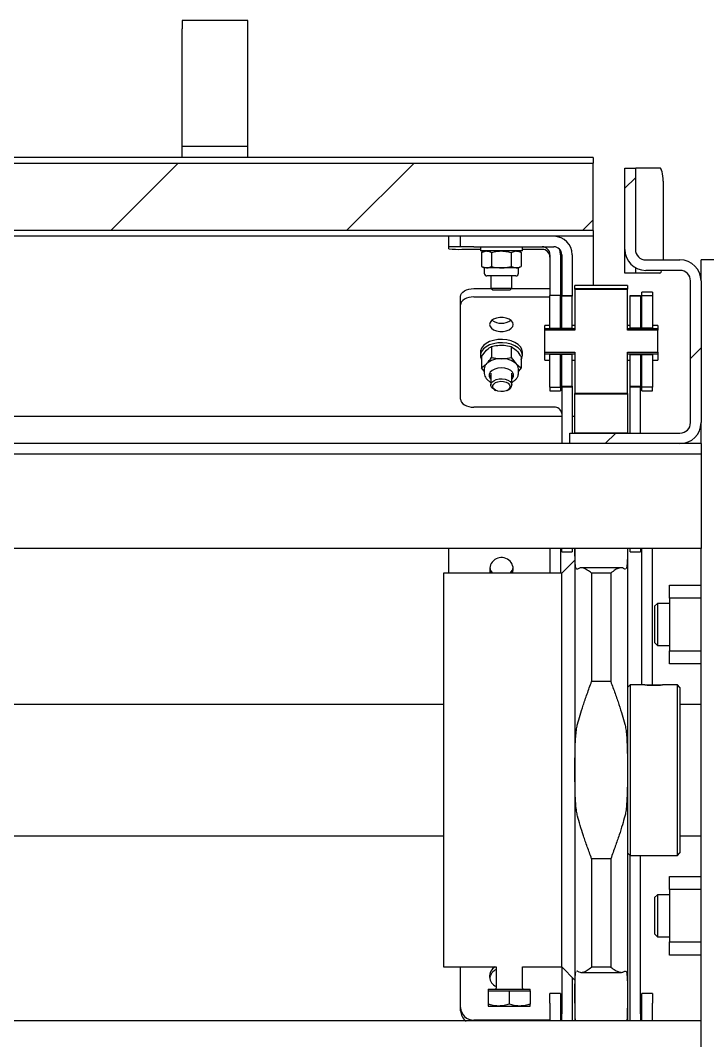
# Model space of a CAD drawing. Header units: millimetres. Extents: x 0 to 11880, y 0 to 8400.
# Drawn here: x 1758.9 to 2020.5, y 4178.7 to 4567.5 of the extents above; entities that cross this region are included whole.
import ezdxf

# ---------------------------------------------------------------- set-up
doc = ezdxf.new("R2010")
doc.units = ezdxf.units.MM
doc.header["$LTSCALE"] = 20

msp = doc.modelspace()

# ---------------------------------------------------------------- hatches: boundary and pattern name
at = {"linetype": 'Continuous', "lineweight": 18}
h = msp.add_hatch(dxfattribs=at)
h.set_pattern_fill('ANSI31', scale=20, style=0)
h.paths.add_polyline_path([(1597.02, 4487.36), (1977.02, 4487.36), (1977.02, 4513.06), (1597.02, 4513.06)], flags=0)
h = msp.add_hatch(dxfattribs=at)
h.set_pattern_fill('ANSI31', scale=20, style=0)
edge = h.paths.add_edge_path(flags=0)
edge.add_line((1968.02, 4410.22), (1968.02, 4406.22))
edge.add_line((1968.02, 4406.22), (2010.02, 4406.22))
edge.add_arc((2010.02, 4414.22), 8, 270, 360)
edge.add_line((2018.02, 4414.22), (2018.02, 4468.22))
edge.add_arc((2010.02, 4468.22), 8, 0, 90)
edge.add_line((2010.02, 4476.22), (1997.02, 4476.22))
edge.add_arc((1997.02, 4480.22), 4, 180, 270, ccw=False)
edge.add_line((1993.02, 4480.22), (1993.02, 4511.22))
edge.add_line((1993.02, 4511.22), (1989.02, 4511.22))
edge.add_line((1989.02, 4511.22), (1989.02, 4480.22))
edge.add_arc((1997.02, 4480.22), 8, 180, 270)
edge.add_line((1997.02, 4472.22), (2010.02, 4472.22))
edge.add_arc((2010.02, 4468.22), 4, 0, 90, ccw=False)
edge.add_line((2014.02, 4468.22), (2014.02, 4414.22))
edge.add_arc((2010.02, 4414.22), 4, 270, 360, ccw=False)
edge.add_line((2010.02, 4410.22), (1968.02, 4410.22))
h = msp.add_hatch(dxfattribs=at)
h.set_pattern_fill('ANSI31', scale=20, style=0)
h.paths.add_polyline_path([(1958.52, 4449.42), (1958.52, 4441), (1970.02, 4441), (1970.02, 4425.33), (1990.02, 4425.33), (1990.02, 4441), (2001.52, 4441), (2001.52, 4449.42), (1990.02, 4449.42), (1990.02, 4465.09), (1970.02, 4465.09), (1970.02, 4449.42)], flags=0)
h = msp.add_hatch(dxfattribs=at)
h.set_pattern_fill('ANSI31', scale=20, style=0)
h.paths.add_polyline_path([(1964.52, 4450.25), (1964.52, 4462.71), (1960.52, 4462.71), (1960.52, 4450.25)], flags=0)
h = msp.add_hatch(dxfattribs=at)
h.set_pattern_fill('ANSI31', scale=20, style=0)
h.paths.add_polyline_path([(1999.52, 4462.71), (1995.52, 4462.71), (1995.52, 4450.25), (1999.52, 4450.25)], flags=0)
h = msp.add_hatch(dxfattribs=at)
h.set_pattern_fill('ANSI31', scale=20, style=0)
h.paths.add_polyline_path([(1965.02, 4462.37), (1965.02, 4450.25), (1969.02, 4450.25), (1969.02, 4462.37)], flags=0)
h = msp.add_hatch(dxfattribs=at)
h.set_pattern_fill('ANSI31', scale=20, style=0)
h.paths.add_polyline_path([(1991.02, 4450.25), (1995.02, 4450.25), (1995.02, 4462.36), (1991.02, 4462.36)], flags=0)
h = msp.add_hatch(dxfattribs=at)
h.set_pattern_fill('ANSI31', scale=20, style=0)
h.paths.add_polyline_path([(1960.52, 4440.17), (1960.52, 4427.71), (1964.52, 4427.71), (1964.52, 4440.17)], flags=0)
h = msp.add_hatch(dxfattribs=at)
h.set_pattern_fill('ANSI31', scale=20, style=0)
h.paths.add_polyline_path([(1969.02, 4428.05), (1969.02, 4440.17), (1965.02, 4440.17), (1965.02, 4428.05)], flags=0)
h = msp.add_hatch(dxfattribs=at)
h.set_pattern_fill('ANSI31', scale=20, style=0)
h.paths.add_polyline_path([(1995.02, 4440.17), (1991.02, 4440.17), (1991.02, 4428.05), (1995.02, 4428.05)], flags=0)
h = msp.add_hatch(dxfattribs=at)
h.set_pattern_fill('ANSI31', scale=20, style=0)
h.paths.add_polyline_path([(1999.52, 4427.71), (1999.52, 4440.17), (1995.52, 4440.17), (1995.52, 4427.71)], flags=0)
h = msp.add_hatch(dxfattribs=at)
h.set_pattern_fill('ANSI31', scale=20, angle=90, style=0)
h.paths.add_polyline_path([(1990.02, 4425.22), (1970.02, 4425.22), (1970.02, 4410.22), (1990.02, 4410.22)], flags=0)

# ---------------------------------------------------------------- linework, layer by layer
at = {"color": 7, "linetype": 'Continuous', "lineweight": 25}
for p, q in [((1845.52, 4567.47), (1820.52, 4567.47)), ((1820.52, 4567.47), (1820.52, 4564.25)), ((1820.52, 4519.45), (1820.52, 4564.25)), ((1845.52, 4564.25), (1845.52, 4567.47)), ((1845.52, 4519.45), (1845.52, 4564.25)), ((1845.52, 4519.45), (1820.52, 4519.45)), ((1820.52, 4515.21), (1820.52, 4519.45)), ((1845.52, 4515.21), (1845.52, 4519.45)), ((1977.02, 4515.21), (1597.02, 4515.21)), ((1977.02, 4515.21), (1977.02, 4513.06)), ((1597.02, 4513.06), (1977.02, 4513.06)), ((1977.02, 4487.36), (1977.02, 4513.06)), ((1989.02, 4511.22), (1993.02, 4511.22)), ((1989.02, 4480.22), (1989.02, 4511.22)), ((1993.02, 4511.22), (1993.02, 4480.22)), ((1993.02, 4511.22), (1993.19, 4511.22)), ((2002.31, 4511.22), (1993.19, 4511.22)), ((2003.6, 4506.22), (2003.6, 4476.22)), ((1977.02, 4487.36), (1597.02, 4487.36)), ((1977.02, 4487.36), (1977.02, 4485.21)), ((1977.02, 4485.21), (1597.02, 4485.21)), ((1922.02, 4481.21), (1922.02, 4485.21)), ((1926.52, 4481.21), (1926.52, 4485.21)), ((1977.02, 4485.21), (1977.02, 4479.11)), ((1926.52, 4481.21), (1922.02, 4481.21)), ((1922.02, 4480.37), (1922.02, 4481.21)), ((1931.52, 4481.21), (1926.52, 4481.21)), ((1934.02, 4480.24), (1927.02, 4480.24)), ((1931.52, 4481.21), (1962.02, 4481.21)), ((1934.02, 4481.21), (1934.02, 4479.61)), ((1950.02, 4479.61), (1934.02, 4479.61)), ((1935.52, 4479.61), (1934.51, 4479.03)), ((1934.51, 4479.03), (1936.39, 4479.61)), ((1934.51, 4479.03), (1934.51, 4473.75)), ((1938.27, 4479.03), (1938.27, 4473.75)), ((1945.77, 4479.03), (1947.65, 4479.61)), ((1945.77, 4479.03), (1945.77, 4473.75)), ((1949.52, 4479.03), (1948.52, 4479.61)), ((1949.52, 4479.03), (1949.52, 4473.75)), ((1950.02, 4479.61), (1950.02, 4481.21)), ((1957.52, 4480.24), (1950.02, 4480.24)), ((1960.52, 4478.21), (1960.52, 4462.71)), ((1964.52, 4479.04), (1964.46, 4479.95)), ((1964.52, 4479.04), (1964.52, 4478.21)), ((1964.52, 4478.21), (1964.52, 4462.71)), ((1965.02, 4478.21), (1965.02, 4462.71)), ((1969.02, 4478.21), (1969.02, 4462.71)), ((1977.02, 4479.11), (1977.02, 4470.71)), ((1989.02, 4471.22), (1989.02, 4480.22)), ((1997.02, 4476.22), (2010.02, 4476.22)), ((2018.02, 4468.22), (2018.02, 4476.22)), ((2063.02, 4476.22), (2018.02, 4476.22)), ((1934.51, 4473.75), (1935.52, 4473.17)), ((1934.51, 4473.75), (1936.39, 4473.17)), ((1935.52, 4473.17), (1935.52, 4471.13)), ((1936.39, 4473.17), (1935.52, 4473.17)), ((1942.02, 4473.17), (1936.39, 4473.17)), ((1947.65, 4473.17), (1942.02, 4473.17)), ((1945.77, 4473.75), (1947.65, 4473.17)), ((1948.52, 4473.17), (1947.65, 4473.17)), ((1948.52, 4473.17), (1949.52, 4473.75)), ((1948.52, 4471.13), (1948.52, 4473.17)), ((1977.02, 4470.71), (1977.02, 4466.46)), ((1993.02, 4471.22), (1989.02, 4471.22)), ((1993.02, 4473.29), (1993.02, 4471.22)), ((1993.19, 4471.22), (1993.02, 4471.22)), ((2002.31, 4471.22), (1993.19, 4471.22)), ((2010.02, 4472.22), (1997.02, 4472.22)), ((1947.5, 4470.11), (1936.54, 4470.11)), ((1938.02, 4470.11), (1938.02, 4465.5)), ((1946.02, 4465.5), (1946.02, 4470.11)), ((1990.02, 4466.46), (1970.02, 4466.46)), ((1970.02, 4465.21), (1970.02, 4466.46)), ((1990.02, 4466.46), (1990.02, 4465.21)), ((2014.02, 4414.22), (2014.02, 4468.22)), ((2018.02, 4468.22), (2018.02, 4414.22)), ((1931.52, 4465.31), (1938.21, 4465.31)), ((1938.02, 4465.5), (1938.71, 4464.81)), ((1938.02, 4465.5), (1946.02, 4465.5)), ((1938.71, 4464.81), (1945.33, 4464.81)), ((1945.33, 4464.81), (1946.02, 4465.5)), ((1945.83, 4465.31), (1960.52, 4465.31)), ((1960.52, 4450.25), (1960.52, 4462.71)), ((1964.52, 4462.71), (1960.52, 4462.71)), ((1964.52, 4450.25), (1964.52, 4462.71)), ((1965.02, 4462.71), (1969.02, 4462.71)), ((1965.02, 4462.37), (1965.02, 4462.71)), ((1969.02, 4462.71), (1969.02, 4462.37)), ((1990.02, 4465.21), (1970.02, 4465.21)), ((1970.02, 4465.09), (1970.02, 4465.21)), ((1970.02, 4465.09), (1970.02, 4449.42)), ((1970.02, 4465.09), (1990.02, 4465.09)), ((1990.02, 4465.21), (1990.02, 4465.09)), ((1990.02, 4449.42), (1990.02, 4465.09)), ((1991.02, 4462.71), (1995.02, 4462.71)), ((1991.02, 4462.36), (1991.02, 4462.71)), ((1995.02, 4462.71), (1995.02, 4462.36)), ((1999.52, 4463.93), (1995.52, 4463.93)), ((1995.52, 4462.71), (1995.52, 4463.93)), ((1995.52, 4462.71), (1999.52, 4462.71)), ((1995.52, 4450.25), (1995.52, 4462.71)), ((1999.52, 4463.93), (1999.52, 4462.71)), ((1999.52, 4462.71), (1999.52, 4450.25)), ((1926.52, 4459.11), (1926.52, 4462.31)), ((1926.52, 4423.1), (1926.52, 4459.11)), ((1931.52, 4462.11), (1960.52, 4462.11)), ((1969.02, 4462.37), (1965.02, 4462.37)), ((1965.02, 4450.25), (1965.02, 4462.37)), ((1969.02, 4450.25), (1969.02, 4462.37)), ((1995.02, 4462.36), (1991.02, 4462.36)), ((1991.02, 4450.25), (1991.02, 4462.36)), ((1995.02, 4462.36), (1995.02, 4450.25)), ((1960.52, 4451.21), (1958.52, 4451.21)), ((1958.52, 4449.96), (1958.52, 4451.21)), ((1965.02, 4451.21), (1964.52, 4451.21)), ((1970.02, 4451.21), (1969.02, 4451.21)), ((1991.02, 4451.21), (1990.02, 4451.21)), ((1995.52, 4451.21), (1995.02, 4451.21)), ((2001.52, 4451.21), (1999.52, 4451.21)), ((2001.52, 4451.21), (2001.52, 4449.96)), ((1970.02, 4449.96), (1958.52, 4449.96)), ((1958.52, 4449.42), (1958.52, 4449.96)), ((1970.02, 4449.42), (1958.52, 4449.42)), ((1958.52, 4441), (1958.52, 4449.42)), ((1960.52, 4450.25), (1964.52, 4450.25)), ((1960.52, 4450.25), (1960.52, 4449.96)), ((1964.52, 4450.25), (1964.52, 4449.96)), ((1965.02, 4450.25), (1965.02, 4449.96)), ((1965.02, 4450.25), (1969.02, 4450.25)), ((1969.02, 4450.25), (1969.02, 4449.96)), ((2001.52, 4449.96), (1990.02, 4449.96)), ((2001.52, 4449.42), (1990.02, 4449.42)), ((1995.02, 4450.25), (1991.02, 4450.25)), ((1991.02, 4450.25), (1991.02, 4449.96)), ((1995.02, 4450.25), (1995.02, 4449.96)), ((1999.52, 4450.25), (1995.52, 4450.25)), ((1995.52, 4450.25), (1995.52, 4449.96)), ((1999.52, 4450.25), (1999.52, 4449.96)), ((2001.52, 4449.96), (2001.52, 4449.42)), ((2001.52, 4441), (2001.52, 4449.42)), ((1938.27, 4443.26), (1938.27, 4439.04)), ((1945.77, 4443.26), (1947.65, 4441.77)), ((1945.77, 4443.26), (1945.77, 4439.04)), ((1934.02, 4441.1), (1934.02, 4439.82)), ((1934.51, 4439.36), (1936.39, 4441.77)), ((1934.51, 4439.36), (1934.51, 4435.14)), ((1949.52, 4439.36), (1949.52, 4435.14)), ((1950.02, 4439.82), (1950.02, 4441.1)), ((1958.52, 4441), (1970.02, 4441)), ((1958.52, 4440.46), (1958.52, 4441)), ((1958.52, 4440.46), (1970.02, 4440.46)), ((1958.52, 4439), (1958.52, 4440.46)), ((1960.52, 4440.46), (1960.52, 4440.17)), ((1964.52, 4440.17), (1960.52, 4440.17)), ((1960.52, 4427.71), (1960.52, 4440.17)), ((1964.52, 4440.46), (1964.52, 4440.17)), ((1964.52, 4427.71), (1964.52, 4440.17)), ((1965.02, 4440.46), (1965.02, 4440.17)), ((1969.02, 4440.17), (1965.02, 4440.17)), ((1965.02, 4428.05), (1965.02, 4440.17)), ((1969.02, 4440.46), (1969.02, 4440.17)), ((1969.02, 4428.05), (1969.02, 4440.17)), ((1970.02, 4441), (1970.02, 4425.33)), ((1990.02, 4441), (2001.52, 4441)), ((1990.02, 4425.33), (1990.02, 4441)), ((1990.02, 4440.46), (2001.52, 4440.46)), ((1991.02, 4440.46), (1991.02, 4440.17)), ((1991.02, 4440.17), (1995.02, 4440.17)), ((1991.02, 4428.05), (1991.02, 4440.17)), ((1995.02, 4440.46), (1995.02, 4440.17)), ((1995.02, 4440.17), (1995.02, 4428.05)), ((1995.52, 4440.46), (1995.52, 4440.17)), ((1995.52, 4440.17), (1999.52, 4440.17)), ((1995.52, 4427.71), (1995.52, 4440.17)), ((1999.52, 4440.46), (1999.52, 4440.17)), ((1999.52, 4440.17), (1999.52, 4427.71)), ((2001.52, 4441), (2001.52, 4440.46)), ((2001.52, 4440.46), (2001.52, 4438.05)), ((1934.51, 4435.14), (1936.39, 4436.62)), ((1945.77, 4439.04), (1947.65, 4436.62)), ((1958.52, 4438.05), (1958.52, 4439)), ((1958.52, 4438.05), (1960.52, 4438.05)), ((1964.52, 4438.05), (1965.02, 4438.05)), ((1969.02, 4438.05), (1970.02, 4438.05)), ((1990.02, 4438.05), (1991.02, 4438.05)), ((1995.02, 4438.05), (1995.52, 4438.05)), ((1999.52, 4438.05), (2001.52, 4438.05)), ((1935.52, 4433.83), (1934.51, 4435.14)), ((1935.52, 4434.67), (1935.52, 4433.04)), ((1938.02, 4433.04), (1938.02, 4428.54)), ((1946.02, 4428.54), (1946.02, 4433.04)), ((1949.52, 4435.14), (1948.52, 4433.84)), ((1948.52, 4433.04), (1948.52, 4434.67)), ((1937.77, 4429.71), (1938.02, 4429.36)), ((1946.02, 4429.36), (1946.31, 4429.79)), ((1960.52, 4427.71), (1964.52, 4427.71)), ((1960.52, 4427.71), (1960.52, 4426.39)), ((1964.52, 4427.71), (1964.52, 4426.39)), ((1965.02, 4428.05), (1969.02, 4428.05)), ((1965.02, 4427.71), (1965.02, 4428.05)), ((1969.02, 4427.71), (1965.02, 4427.71)), ((1965.02, 4427.71), (1965.02, 4406.22)), ((1969.02, 4428.05), (1969.02, 4427.71)), ((1969.02, 4427.71), (1969.02, 4410.22)), ((1991.02, 4428.05), (1995.02, 4428.05)), ((1991.02, 4427.71), (1991.02, 4428.05)), ((1995.02, 4427.71), (1991.02, 4427.71)), ((1991.02, 4410.22), (1991.02, 4427.71)), ((1995.02, 4428.05), (1995.02, 4427.71)), ((1995.02, 4410.22), (1995.02, 4427.71)), ((1999.52, 4427.71), (1995.52, 4427.71)), ((1995.52, 4426.39), (1995.52, 4427.71)), ((1999.52, 4426.39), (1999.52, 4427.71)), ((1939.37, 4426.74), (1939.83, 4426.5)), ((1944.21, 4426.5), (1944.66, 4426.74)), ((1960.52, 4426.38), (1960.52, 4426.39)), ((1960.52, 4426.38), (1964.52, 4426.38)), ((1964.52, 4426.39), (1964.52, 4426.38)), ((1990.02, 4425.33), (1970.02, 4425.33)), ((1970.02, 4425.22), (1970.02, 4425.33)), ((1970.02, 4425.22), (1990.02, 4425.22)), ((1970.02, 4410.22), (1970.02, 4425.22)), ((1990.02, 4425.33), (1990.02, 4425.22)), ((1990.02, 4425.22), (1990.02, 4410.22)), ((1995.52, 4426.38), (1995.52, 4426.39)), ((1995.52, 4426.38), (1999.52, 4426.38)), ((1999.52, 4426.39), (1999.52, 4426.38)), ((1962.02, 4420.1), (1931.52, 4420.1)), ((1609.02, 4416.69), (1965.02, 4416.69)), ((1969.02, 4416.69), (1970.02, 4416.69)), ((2018.02, 4406.22), (2018.02, 4414.22)), ((1968.02, 4406.22), (1968.02, 4410.22)), ((1968.02, 4410.22), (2010.02, 4410.22)), ((1990.02, 4410.22), (1970.02, 4410.22)), ((1968.02, 4406.22), (1606.02, 4406.22)), ((2010.02, 4406.22), (1968.02, 4406.22)), ((2018.02, 4406.22), (2010.02, 4406.22)), ((2018.02, 4406.22), (2018.02, 4405.22)), ((2018.02, 4405.22), (2018.02, 4402.22)), ((2018.02, 4402.22), (1556.02, 4402.22)), ((2018.02, 4402.22), (2018.02, 4396.22)), ((2018.02, 4396.22), (2018.02, 4369.22)), ((2018.02, 4366.22), (1556.02, 4366.22)), ((1922.02, 4356.82), (1922.02, 4366.22)), ((1960.52, 4366.22), (1960.52, 4356.82)), ((1964.52, 4366.22), (1964.52, 4356.82)), ((1965.02, 4365), (1965.02, 4366.22)), ((1969.02, 4366.22), (1969.02, 4365)), ((1970.02, 4366.22), (1970.02, 4281.82)), ((1990.02, 4366.22), (1990.02, 4281.82)), ((1991.02, 4365), (1991.02, 4366.22)), ((1995.02, 4366.22), (1995.02, 4365)), ((1995.52, 4314.32), (1995.52, 4366.22)), ((1999.52, 4314.32), (1999.52, 4366.22)), ((2018.02, 4369.22), (2018.02, 4366.22)), ((2018.02, 4136.44), (2018.02, 4366.22)), ((1965.02, 4365), (1969.02, 4365)), ((1970.02, 4361.82), (1965.02, 4356.82)), ((1991.02, 4365), (1995.02, 4365)), ((1971.01, 4358.41), (1970.78, 4358.38)), ((1987.69, 4358.89), (1972.34, 4358.89)), ((1965.02, 4356.82), (1920.02, 4356.82)), ((1920.02, 4356.82), (1920.02, 4281.82)), ((1965.02, 4281.82), (1965.02, 4356.82)), ((1976.37, 4356.87), (1976.37, 4315.58)), ((1983.67, 4356.87), (1976.37, 4356.87)), ((1983.67, 4356.87), (1983.67, 4315.58)), ((2006.02, 4352.32), (2018.02, 4352.32)), ((2006.02, 4347.32), (2006.02, 4352.32)), ((2018.02, 4347.32), (2006.02, 4347.32)), ((2006.02, 4347.32), (2006.02, 4327.32)), ((2001.42, 4345.32), (2000.32, 4344.22)), ((2000.32, 4344.22), (2000.32, 4330.42)), ((2006.02, 4345.32), (2001.42, 4345.32)), ((2001.42, 4345.32), (2001.42, 4329.32)), ((2000.32, 4330.42), (2001.42, 4329.32)), ((2001.42, 4329.32), (2006.02, 4329.32)), ((2006.02, 4327.32), (2018.02, 4327.32)), ((2006.02, 4322.32), (2006.02, 4327.32)), ((2018.02, 4322.32), (2006.02, 4322.32)), ((1983.67, 4315.58), (1976.37, 4315.58)), ((1991.02, 4314.32), (1990.02, 4313.32)), ((1996.62, 4314.32), (1991.02, 4314.32)), ((1991.02, 4314.32), (1991.02, 4249.32)), ((1996.71, 4314.32), (2003.33, 4314.32)), ((2009.02, 4314.32), (2003.38, 4314.32)), ((2010.02, 4313.32), (2009.02, 4314.32)), ((2009.02, 4249.32), (2009.02, 4314.32)), ((2010.02, 4313.32), (2010.02, 4250.32)), ((1920.02, 4306.82), (1654.02, 4306.82)), ((2018.02, 4306.82), (2010.02, 4306.82)), ((1920.02, 4281.82), (1920.02, 4206.82)), ((1965.02, 4206.82), (1965.02, 4281.82)), ((1970.02, 4281.82), (1970.02, 4196.95)), ((1990.02, 4281.82), (1990.02, 4196.95)), ((1654.02, 4256.82), (1920.02, 4256.82)), ((2010.02, 4256.82), (2018.02, 4256.82)), ((1990.02, 4250.32), (1991.02, 4249.32)), ((1991.02, 4249.32), (2009.02, 4249.32)), ((1991.02, 4189), (1991.02, 4249.32)), ((1995.02, 4189), (1995.02, 4249.32)), ((2009.02, 4249.32), (2010.02, 4250.32)), ((1983.67, 4248.06), (1976.37, 4248.06)), ((1976.37, 4248.06), (1976.37, 4206.77)), ((1983.67, 4248.06), (1983.67, 4206.77)), ((2006.02, 4236.32), (2006.02, 4241.32)), ((2006.02, 4241.32), (2018.02, 4241.32)), ((2001.42, 4234.32), (2000.32, 4233.22)), ((2000.32, 4233.22), (2000.32, 4219.42)), ((2006.02, 4234.32), (2001.42, 4234.32)), ((2001.42, 4234.32), (2001.42, 4218.32)), ((2018.02, 4236.32), (2006.02, 4236.32)), ((2006.02, 4236.32), (2006.02, 4216.32)), ((2000.32, 4219.42), (2001.42, 4218.32)), ((2001.42, 4218.32), (2006.02, 4218.32)), ((2006.02, 4216.32), (2018.02, 4216.32)), ((2006.02, 4211.32), (2006.02, 4216.32)), ((2018.02, 4211.32), (2006.02, 4211.32)), ((1920.02, 4206.82), (1940.02, 4206.82)), ((1926.52, 4191.3), (1926.52, 4206.82)), ((1940.02, 4206.82), (1940.02, 4198.72)), ((1950.02, 4206.82), (1965.02, 4206.82)), ((1950.02, 4198.72), (1950.02, 4206.82)), ((1965.02, 4206.82), (1970.02, 4201.82)), ((1965.02, 4206.82), (1965.02, 4188.99)), ((1983.67, 4206.77), (1976.37, 4206.77)), ((1969.02, 4202.82), (1969.02, 4188.99)), ((1972.35, 4204.75), (1987.69, 4204.75)), ((1989.03, 4205.22), (1989.26, 4205.26)), ((1937.02, 4198.32), (1937.02, 4197.72)), ((1937.02, 4198.32), (1953.02, 4198.32)), ((1953.02, 4197.72), (1953.02, 4198.32)), ((1937.02, 4197.72), (1937.02, 4192.63)), ((1937.02, 4197.72), (1941.02, 4197.72)), ((1941.02, 4197.72), (1945.02, 4197.72)), ((1945.02, 4197.72), (1945.02, 4192.63)), ((1945.02, 4197.72), (1949.02, 4197.72)), ((1949.02, 4197.72), (1953.02, 4197.72)), ((1953.02, 4197.72), (1953.02, 4192.63)), ((1964.52, 4196.64), (1960.52, 4196.64)), ((1960.52, 4193.04), (1960.52, 4196.64)), ((1964.52, 4196.64), (1964.52, 4193.04)), ((1970.02, 4196.95), (1970.02, 4186.22)), ((1990.02, 4196.95), (1990.02, 4186.22)), ((1999.52, 4196.64), (1995.52, 4196.64)), ((1995.52, 4193.03), (1995.52, 4196.64)), ((1999.52, 4196.64), (1999.52, 4193.03)), ((1926.52, 4190.08), (1926.52, 4191.3)), ((1937.02, 4191.92), (1941.02, 4191.92)), ((1941.02, 4191.92), (1949.02, 4191.92)), ((1949.02, 4191.92), (1953.02, 4191.92)), ((1960.52, 4193.04), (1960.52, 4186.22)), ((1964.52, 4193.04), (1964.52, 4186.22)), ((1995.52, 4186.22), (1995.52, 4193.03)), ((1999.52, 4186.22), (1999.52, 4193.03)), ((1965.02, 4186.22), (1965.02, 4188.99)), ((1969.02, 4188.99), (1969.02, 4186.22)), ((1991.02, 4186.22), (1991.02, 4189)), ((1995.02, 4189), (1995.02, 4186.22)), ((2018.02, 4186.22), (1556.02, 4186.22)), ((1960.52, 4186.53), (1931.52, 4186.53))]:
    msp.add_line(p, q, dxfattribs=at)
at = {"color": 7, "linetype": 'Continuous', "lineweight": 25, "flags": 128}
for points in [[(2003.6, 4506.22), (2003.58, 4507.19), (2003.5, 4508.13), (2003.38, 4509), (2003.22, 4509.75), (2003.03, 4510.38), (2002.8, 4510.84), (2002.56, 4511.12), (2002.31, 4511.22)], [(1964.52, 4478.21), (1964.38, 4479.57), (1964.21, 4480.25)], [(2002.31, 4471.22), (2002.56, 4471.32), (2002.8, 4471.6), (2003.03, 4472.06), (2003.08, 4472.22)], [(1926.52, 4462.31), (1926.62, 4462.89), (1926.9, 4463.46), (1927.36, 4463.98), (1927.98, 4464.43), (1928.74, 4464.8), (1929.61, 4465.08), (1930.54, 4465.25), (1931.52, 4465.31)], [(1965.02, 4464.77), (1964.7, 4464.88), (1964.52, 4464.94)], [(1931.52, 4462.11), (1930.54, 4462.05), (1929.61, 4461.88), (1928.74, 4461.6), (1927.98, 4461.23), (1927.36, 4460.78), (1926.9, 4460.26), (1926.62, 4459.69), (1926.52, 4459.11)], [(1946.52, 4451.61), (1946.34, 4452.37), (1945.8, 4453.07), (1944.97, 4453.65), (1943.89, 4454.06), (1942.66, 4454.28), (1941.38, 4454.28), (1940.15, 4454.06), (1939.07, 4453.65), (1938.23, 4453.07), (1937.7, 4452.37), (1937.52, 4451.61), (1937.7, 4450.85), (1938.23, 4450.15), (1939.07, 4449.57), (1940.15, 4449.15), (1941.38, 4448.93), (1942.66, 4448.93), (1943.89, 4449.15), (1944.97, 4449.57), (1945.8, 4450.15), (1946.34, 4450.85), (1946.52, 4451.61)], [(1950.02, 4441.1), (1949.83, 4442.14), (1949.28, 4443.12), (1948.39, 4444.01), (1947.2, 4444.76), (1945.77, 4445.35), (1944.16, 4445.73), (1942.45, 4445.9), (1940.72, 4445.84), (1939.06, 4445.56), (1937.53, 4445.08), (1936.21, 4444.41), (1935.16, 4443.58), (1934.44, 4442.64), (1934.07, 4441.62), (1934.02, 4441.1)], [(1950.02, 4439.82), (1949.83, 4440.86), (1949.28, 4441.84), (1948.39, 4442.73), (1947.2, 4443.48), (1945.77, 4444.07), (1944.16, 4444.45), (1942.45, 4444.62), (1940.72, 4444.56), (1939.06, 4444.28), (1937.53, 4443.8), (1936.21, 4443.13), (1935.16, 4442.3), (1934.44, 4441.36), (1934.07, 4440.34), (1934.07, 4439.31), (1934.44, 4438.29), (1934.51, 4438.16)], [(1949.52, 4438.16), (1949.83, 4438.79), (1950.02, 4439.82)], [(1946.02, 4430.73), (1946.31, 4431.05), (1946.69, 4431.82), (1946.69, 4432.63), (1946.31, 4433.4), (1945.58, 4434.08), (1944.57, 4434.61), (1943.35, 4434.94), (1942.02, 4435.05), (1940.69, 4434.94), (1939.47, 4434.61), (1938.46, 4434.08), (1937.73, 4433.4), (1937.35, 4432.63), (1937.35, 4431.82), (1937.73, 4431.05), (1938.02, 4430.73)], [(1937.35, 4432.63), (1937.73, 4431.87), (1938.02, 4431.54)], [(1946.02, 4431.54), (1946.31, 4431.87), (1946.68, 4432.63)], [(1939.37, 4426.74), (1939.09, 4426.91), (1938.42, 4427.5), (1938.06, 4428.18), (1938.06, 4428.9), (1938.42, 4429.58), (1939.09, 4430.17), (1940.02, 4430.62), (1941.13, 4430.88), (1942.32, 4430.93), (1943.48, 4430.77), (1944.51, 4430.42), (1945.32, 4429.89), (1945.84, 4429.25), (1946.02, 4428.54), (1946.02, 4428.54)], [(1945.33, 4427.99), (1945.15, 4427.34), (1944.63, 4426.77), (1943.83, 4426.32), (1942.83, 4426.06), (1941.75, 4426.01), (1940.69, 4426.17), (1939.78, 4426.52), (1939.11, 4427.04), (1938.75, 4427.66), (1938.75, 4428.31), (1939.11, 4428.93), (1939.78, 4429.45), (1940.69, 4429.81), (1941.75, 4429.97), (1942.83, 4429.91), (1943.83, 4429.65), (1944.63, 4429.21), (1945.15, 4428.63), (1945.33, 4427.99)], [(1926.52, 4423.1), (1926.62, 4422.51), (1926.9, 4421.95), (1927.36, 4421.43), (1927.98, 4420.98), (1928.74, 4420.6), (1929.61, 4420.33), (1930.54, 4420.16), (1931.52, 4420.1)], [(1946.19, 4356.82), (1946.34, 4357.23), (1946.52, 4358.43)]]:
    msp.add_lwpolyline(points, dxfattribs=at)
at = {"color": 7, "linetype": 'Continuous', "lineweight": 25}
for centre, radius, start, end in [((1962.02, 4478.21), 7, 0, 90), ((1925.77, 4529.01), 48.78, 265.5903, 271.4673), ((1957.52, 4478.21), 3, 0, 90), ((1957.52, 4477.24), 3, 0.0095, 90.0094), ((1962.02, 4478.21), 3, 0, 90), ((1997.02, 4480.22), 8, 180, 270), ((1997.02, 4480.22), 4, 180, 270), ((2010.02, 4468.22), 8, 0, 90), ((1936.54, 4471.13), 1.02, 180, 270), ((1947.5, 4471.13), 1.02, 270, 0), ((2010.02, 4468.22), 4, 0, 90), ((1962.94, 4459.69), 2.08, 0.6944, 40.6138), ((1942.02, 4458.37), 6.31, 234.9321, 305.0679), ((1938.35, 4434.58), 2.83, 133.7857, 178.0978), ((1941.63, 4430.61), 7.98, 87.1802, 131.0438), ((1942.41, 4430.61), 7.98, 48.9562, 92.8198), ((1945.69, 4434.58), 2.83, 1.9022, 46.2143), ((1943.82, 4428.78), 2.21, 292.3591, 353.7054), ((1962.29, 4417.36), 2.75, 7.0533, 95.6366), ((2010.02, 4414.22), 8, 270, 0), ((2010.02, 4414.22), 4, 270, 0), ((1942.05, 4358.35), 4.47, 1.0962, 200.0213), ((1941.72, 4359.68), 4.2, 188.7313, 222.9261), ((1942.32, 4359.68), 4.2, 317.0739, 351.2687), ((2000.02, 4346.72), 32.58, 264.0105, 275.915), ((1941.73, 4203.2), 4.2, 120.5079, 245.9429), ((1941.82, 4201.91), 4.31, 114.6966, 170.8743), ((1939.62, 4198.72), 0.4, 270, 0), ((1950.42, 4198.72), 0.4, 180, 270), ((1931.4, 4191.42), 4.89, 181.4233, 271.3559), ((1931.22, 4190.11), 4.7, 180.4181, 236.0312), ((1964.35, 4187.61), 0.693, 284.4177, 346.0764)]:
    msp.add_arc(centre, radius, start, end, dxfattribs=at)
for points, knots in [([(1936.39, 4479.61), (1936.43, 4479.61), (1937.07, 4479.6), (1937.69, 4479.3), (1938.27, 4479.03)], [0, 0, 0, 0, 0.0702148, 1, 1, 1, 1]), ([(1938.27, 4479.03), (1938.58, 4479.12), (1939.8, 4479.46), (1941.08, 4479.54), (1942.02, 4479.61)], [0, 0, 0, 0, 0.257551, 1, 1, 1, 1]), ([(1942.02, 4479.61), (1942.36, 4479.6), (1943.63, 4479.57), (1944.87, 4479.26), (1945.77, 4479.03)], [0, 0, 0, 0, 0.268634, 1, 1, 1, 1]), ([(1947.65, 4479.61), (1947.69, 4479.61), (1948.33, 4479.6), (1948.95, 4479.3), (1949.52, 4479.03)], [0, 0, 0, 0, 0.070215, 1, 1, 1, 1]), ([(1936.39, 4473.17), (1936.43, 4473.17), (1937.07, 4473.18), (1937.69, 4473.47), (1938.27, 4473.75)], [0, 0, 0, 0, 0.070215, 1, 1, 1, 1]), ([(1938.27, 4473.75), (1938.58, 4473.66), (1939.8, 4473.32), (1941.08, 4473.23), (1942.02, 4473.17)], [0, 0, 0, 0, 0.2575513, 1, 1, 1, 1]), ([(1942.02, 4473.17), (1942.36, 4473.18), (1943.63, 4473.21), (1944.87, 4473.52), (1945.77, 4473.75)], [0, 0, 0, 0, 0.268634, 1, 1, 1, 1]), ([(1947.65, 4473.17), (1947.69, 4473.17), (1948.33, 4473.18), (1948.95, 4473.47), (1949.52, 4473.75)], [0, 0, 0, 0, 0.070215, 1, 1, 1, 1]), ([(1936.39, 4441.77), (1936.43, 4441.82), (1937.07, 4442.47), (1937.69, 4442.88), (1938.27, 4443.26)], [0, 0, 0, 0, 0.070215, 1, 1, 1, 1]), ([(1938.27, 4443.26), (1938.58, 4443.33), (1939.8, 4443.6), (1941.08, 4443.67), (1942.02, 4443.73)], [0, 0, 0, 0, 0.2575513, 1, 1, 1, 1]), ([(1942.02, 4443.73), (1942.36, 4443.72), (1943.63, 4443.69), (1944.87, 4443.44), (1945.77, 4443.26)], [0, 0, 0, 0, 0.268634, 1, 1, 1, 1]), ([(1947.65, 4441.77), (1947.69, 4441.73), (1948.33, 4441.06), (1948.95, 4440.18), (1949.52, 4439.36)], [0, 0, 0, 0, 0.0702148, 1, 1, 1, 1]), ([(1936.39, 4436.62), (1936.43, 4436.67), (1937.07, 4437.34), (1937.69, 4438.22), (1938.27, 4439.04)], [0, 0, 0, 0, 0.0702148, 1, 1, 1, 1]), ([(1938.27, 4439.04), (1938.58, 4438.97), (1939.8, 4438.7), (1941.08, 4438.63), (1942.02, 4438.57)], [0, 0, 0, 0, 0.257551, 1, 1, 1, 1]), ([(1942.02, 4438.57), (1942.36, 4438.58), (1943.63, 4438.61), (1944.87, 4438.86), (1945.77, 4439.04)], [0, 0, 0, 0, 0.268634, 1, 1, 1, 1]), ([(1947.65, 4436.62), (1947.69, 4436.58), (1948.33, 4435.93), (1948.95, 4435.52), (1949.52, 4435.14)], [0, 0, 0, 0, 0.070215, 1, 1, 1, 1]), ([(1935.54, 4433.03), (1935.53, 4432.98), (1935.48, 4432.61), (1935.7, 4431.92), (1936.17, 4431.04), (1936.95, 4430.28), (1937.58, 4429.81), (1938, 4429.64), (1938.02, 4429.63)], [0, 0, 0, 0, 0.032844, 0.265903, 0.496916, 0.735693, 0.985873, 1, 1, 1, 1]), ([(1946.02, 4429.66), (1946.23, 4429.76), (1946.84, 4430.05), (1947.57, 4430.7), (1948.18, 4431.56), (1948.5, 4432.35), (1948.48, 4432.85), (1948.48, 4433.04)], [0, 0, 0, 0, 0.140157, 0.406748, 0.641302, 0.866126, 1, 1, 1, 1]), ([(1970.64, 4358.36), (1970.54, 4358.48), (1970.35, 4358.74), (1970.19, 4359.83), (1970.09, 4361.4), (1970.03, 4363.49), (1970.02, 4365.19), (1970.02, 4366.16), (1970.02, 4366.22)], [0, 0, 0, 0, 0.19965, 0.393668, 0.593293, 0.787723, 0.987743, 1, 1, 1, 1]), ([(1990.02, 4366.22), (1990.02, 4365.6), (1990.01, 4364.19), (1989.98, 4362.27), (1989.91, 4360.51), (1989.78, 4359.17), (1989.62, 4358.73), (1989.54, 4358.52)], [0, 0, 0, 0, 0.1517255, 0.3471214, 0.562877, 0.7849252, 1, 1, 1, 1]), ([(1976.37, 4356.87), (1975.81, 4357.3), (1974.69, 4358.17), (1973.23, 4358.82), (1971.95, 4358.99), (1971.32, 4358.61), (1971.01, 4358.41)], [0, 0, 0, 0, 0.244841, 0.491556, 0.744588, 1, 1, 1, 1]), ([(1989.03, 4358.41), (1988.73, 4358.6), (1988.13, 4358.98), (1986.88, 4358.84), (1985.41, 4358.21), (1984.25, 4357.32), (1983.67, 4356.87)], [0, 0, 0, 0, 0.2445094, 0.4912196, 0.7445445, 1, 1, 1, 1]), ([(1989.26, 4358.35), (1989.25, 4358.34), (1989.18, 4358.29), (1989.1, 4358.36), (1989.03, 4358.41)], [0, 0, 0, 0, 0.263971, 1, 1, 1, 1]), ([(1971.01, 4299.37), (1971.31, 4300.45), (1971.91, 4302.64), (1973.16, 4306.51), (1974.63, 4310.78), (1975.79, 4313.98), (1976.37, 4315.58)], [0, 0, 0, 0, 0.244509, 0.49122, 0.744545, 1, 1, 1, 1]), ([(1983.67, 4315.58), (1984.23, 4314.04), (1985.35, 4310.96), (1986.81, 4306.72), (1988.09, 4302.77), (1988.72, 4300.5), (1989.03, 4299.37)], [0, 0, 0, 0, 0.2448408, 0.4915555, 0.7445881, 1, 1, 1, 1]), ([(1970.02, 4281.82), (1970.02, 4282.82), (1970.02, 4284.83), (1970.06, 4287.9), (1970.13, 4290.97), (1970.27, 4293.89), (1970.49, 4296.47), (1970.74, 4298.25), (1970.94, 4299.11), (1971.01, 4299.37)], [0, 0, 0, 0, 0.140838, 0.284844, 0.443855, 0.607504, 0.766013, 0.929164, 1, 1, 1, 1]), ([(1989.03, 4299.37), (1989.16, 4298.76), (1989.43, 4297.53), (1989.68, 4295.13), (1989.85, 4292.37), (1989.95, 4289.32), (1990, 4286.03), (1990.02, 4283.5), (1990.02, 4282.09), (1990.02, 4281.82)], [0, 0, 0, 0, 0.157971, 0.320531, 0.478508, 0.641049, 0.79936, 0.962223, 1, 1, 1, 1]), ([(1971.01, 4264.27), (1970.88, 4264.88), (1970.61, 4266.11), (1970.36, 4268.51), (1970.18, 4271.27), (1970.09, 4274.32), (1970.03, 4277.61), (1970.02, 4280.14), (1970.02, 4281.55), (1970.02, 4281.82)], [0, 0, 0, 0, 0.1579709, 0.3205315, 0.4785077, 0.6410488, 0.7993598, 0.9622233, 1, 1, 1, 1]), ([(1990.02, 4281.82), (1990.02, 4280.82), (1990.01, 4278.81), (1989.98, 4275.74), (1989.91, 4272.67), (1989.77, 4269.75), (1989.55, 4267.17), (1989.3, 4265.39), (1989.09, 4264.53), (1989.03, 4264.27)], [0, 0, 0, 0, 0.140838, 0.284844, 0.443855, 0.607504, 0.766013, 0.929164, 1, 1, 1, 1]), ([(1976.37, 4248.06), (1975.81, 4249.6), (1974.69, 4252.68), (1973.23, 4256.92), (1971.95, 4260.87), (1971.32, 4263.14), (1971.01, 4264.27)], [0, 0, 0, 0, 0.2448408, 0.4915555, 0.7445881, 1, 1, 1, 1]), ([(1989.03, 4264.27), (1988.73, 4263.19), (1988.13, 4261), (1986.88, 4257.13), (1985.41, 4252.85), (1984.25, 4249.66), (1983.67, 4248.06)], [0, 0, 0, 0, 0.244509, 0.49122, 0.744545, 1, 1, 1, 1]), ([(1971.01, 4205.22), (1971.31, 4205.04), (1971.91, 4204.66), (1973.16, 4204.8), (1974.63, 4205.43), (1975.79, 4206.32), (1976.37, 4206.77)], [0, 0, 0, 0, 0.244509, 0.49122, 0.744545, 1, 1, 1, 1]), ([(1983.67, 4206.77), (1984.23, 4206.34), (1985.35, 4205.47), (1986.81, 4204.82), (1988.09, 4204.65), (1988.72, 4205.03), (1989.03, 4205.22)], [0, 0, 0, 0, 0.244841, 0.491556, 0.744588, 1, 1, 1, 1]), ([(1970.02, 4196.95), (1970.02, 4197.73), (1970.02, 4199.31), (1970.06, 4201.37), (1970.13, 4203.13), (1970.26, 4204.47), (1970.42, 4204.9), (1970.5, 4205.12)], [0, 0, 0, 0, 0.183858, 0.371853, 0.579435, 0.793072, 1, 1, 1, 1]), ([(1970.78, 4205.29), (1970.79, 4205.3), (1970.85, 4205.35), (1970.94, 4205.28), (1971.01, 4205.22)], [0, 0, 0, 0, 0.263971, 1, 1, 1, 1]), ([(1989.4, 4205.28), (1989.5, 4205.15), (1989.69, 4204.9), (1989.85, 4203.8), (1989.95, 4202.24), (1990, 4200.15), (1990.02, 4198.3), (1990.02, 4197.16), (1990.02, 4196.95)], [0, 0, 0, 0, 0.193059, 0.380673, 0.573708, 0.76172, 0.955138, 1, 1, 1, 1]), ([(1970.22, 4186.22), (1970.21, 4186.38), (1970.15, 4187.69), (1970.09, 4190.1), (1970.03, 4193.34), (1970.02, 4195.57), (1970.02, 4196.73), (1970.02, 4196.95)], [0, 0, 0, 0, 0.0425922, 0.3410018, 0.6316453, 0.9306468, 1, 1, 1, 1]), ([(1990.02, 4196.95), (1990.02, 4196.12), (1990.01, 4194.44), (1989.98, 4191.53), (1989.92, 4188.76), (1989.84, 4186.93), (1989.81, 4186.22)], [0, 0, 0, 0, 0.258669, 0.523157, 0.815202, 1, 1, 1, 1]), ([(1941.02, 4191.92), (1940.92, 4191.92), (1940.21, 4191.93), (1938.85, 4192.08), (1937.63, 4192.45), (1937.02, 4192.63)], [0, 0, 0, 0, 0.070086, 0.530782, 1, 1, 1, 1]), ([(1937.02, 4192.63), (1937.02, 4192.55), (1937.02, 4192.13), (1937.02, 4192.01), (1937.02, 4191.92)], [0, 0, 0, 0, 0.188696, 1, 1, 1, 1]), ([(1945.02, 4192.63), (1944.37, 4192.43), (1943.06, 4192.03), (1941.7, 4191.96), (1941.02, 4191.92)], [0, 0, 0, 0, 0.495458, 1, 1, 1, 1]), ([(1949.02, 4191.92), (1948.92, 4191.92), (1948.21, 4191.93), (1946.85, 4192.08), (1945.63, 4192.45), (1945.02, 4192.63)], [0, 0, 0, 0, 0.070086, 0.530782, 1, 1, 1, 1]), ([(1953.02, 4192.63), (1952.37, 4192.43), (1951.06, 4192.03), (1949.7, 4191.96), (1949.02, 4191.92)], [0, 0, 0, 0, 0.495458, 1, 1, 1, 1]), ([(1953.02, 4191.92), (1953.02, 4192.01), (1953.02, 4192.13), (1953.02, 4192.55), (1953.02, 4192.63)], [0, 0, 0, 0, 0.8113035, 1, 1, 1, 1])]:
    msp.add_open_spline(points, degree=3, knots=knots, dxfattribs=at)

doc.saveas('drawing.dxf')
